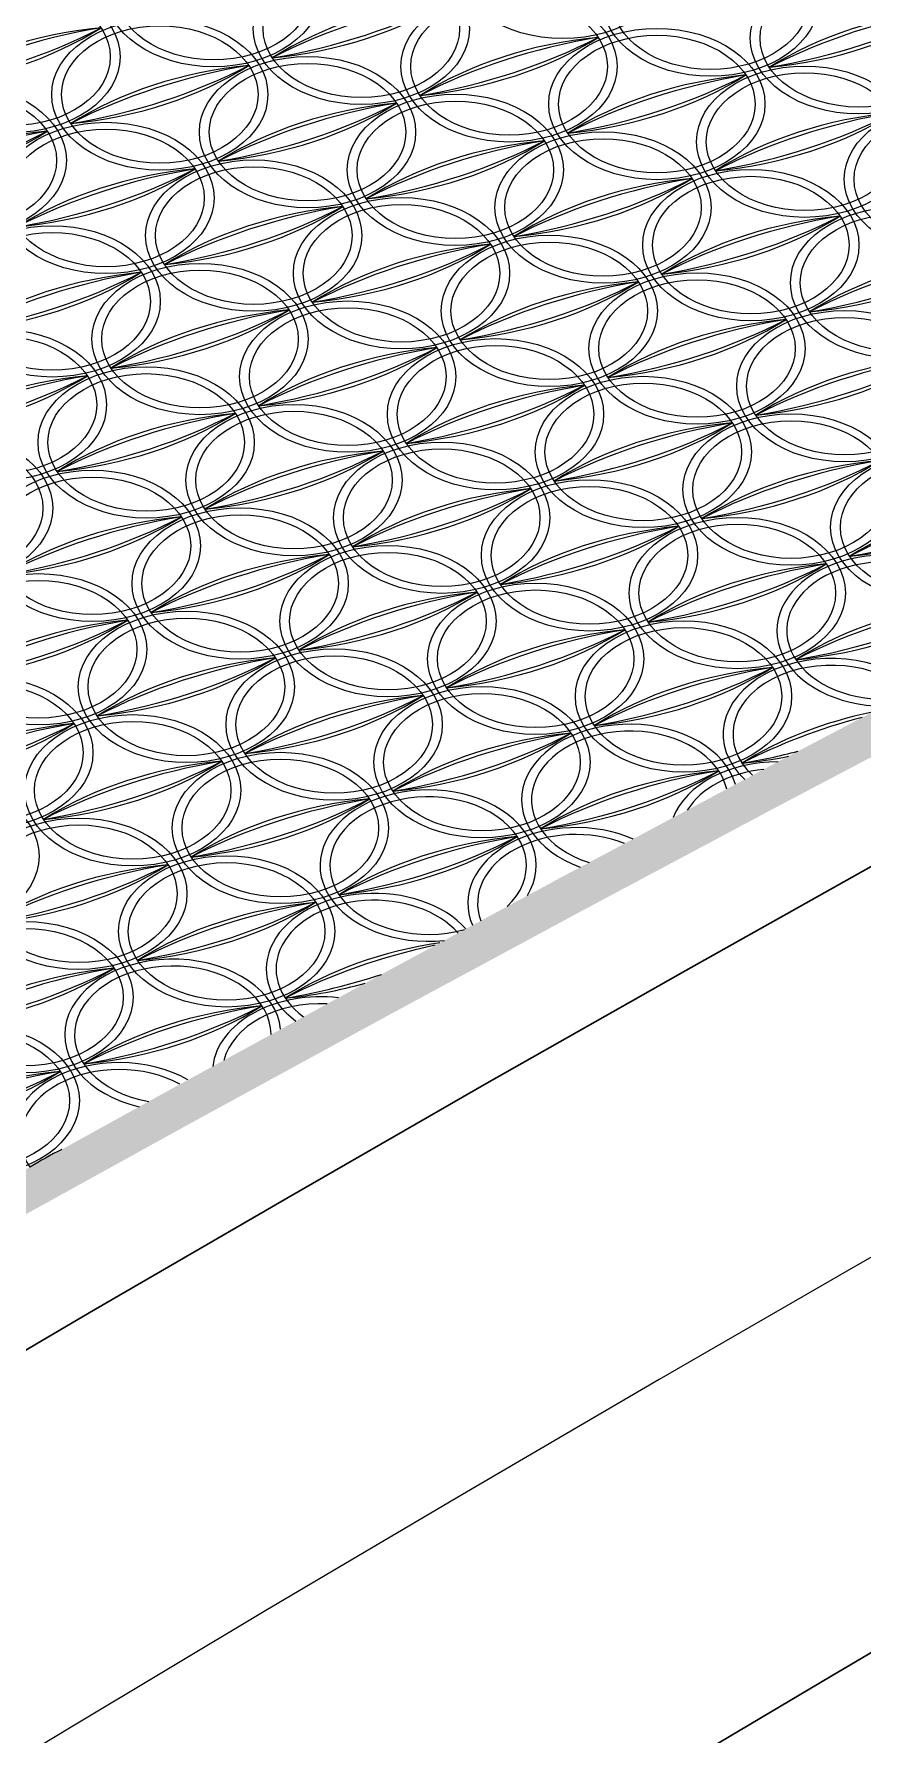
# Model space of a CAD drawing. Extents: x 1767995 to 4174245, y 542814 to 862564.
# Drawn here: x 3897154 to 3901372, y 589776 to 598431 of the extents above; entities that cross this region are included whole.
import ezdxf

# ---------------------------------------------------------------- set-up
doc = ezdxf.new("R2010")
doc.units = 0
doc.header["$LTSCALE"] = 3500
doc.layers.add('标注', color=3, linetype='Continuous', lineweight=18)
doc.layers.add('桥 构造粗实', color=1, linetype='Continuous', lineweight=30)

# ---------------------------------------------------------------- blocks, each defined once
blk = doc.blocks.new('332323')
at = {"color": 8}
for centre, major_axis in [((15547.8, 13991.7), (550, 0)), ((14522.4, 13657), (550, 0)), ((14522.4, 13657), (500, 0)), ((15274.2, 13465.5), (550, 0)), ((15274.2, 13465.5), (500, 0)), ((13497.1, 13322.3), (550, 0)), ((13497.1, 13322.3), (500, 0)), ((12471.7, 12987.6), (500, 0)), ((15000.6, 12939.2), (550, 0)), ((15000.6, 12939.2), (500, 0)), ((15752.3, 12747.7), (550, 0)), ((15752.3, 12747.7), (500, 0)), ((13975.2, 12604.5), (550, 0)), ((13975.2, 12604.5), (500, 0)), ((15478.7, 12221.5), (550, 0)), ((15478.7, 12221.5), (500, 0)), ((13701.6, 12078.3), (550, 0)), ((13701.6, 12078.3), (500, 0)), ((16230.5, 12029.9), (550, 0)), ((16230.5, 12029.9), (500, 0)), ((14453.3, 11886.8), (550, 0)), ((14453.3, 11886.8), (500, 0)), ((16982.2, 11838.4), (550, 0)), ((16982.2, 11838.4), (500, 0)), ((15956.8, 11503.7), (550, 0)), ((15956.8, 11503.7), (500, 0)), ((16708.6, 11312.2), (550, 0)), ((16708.6, 11312.2), (500, 0)), ((12402.6, 11217.4), (550, 0)), ((12402.6, 11217.4), (500, 0)), ((14931.5, 11169), (550, 0)), ((14931.5, 11169), (500, 0)), ((16435, 10785.9), (550, 0)), ((16435, 10785.9), (500, 0)), ((14657.8, 10642.8), (500, 0)), ((12880.7, 10499.6), (550, 0)), ((12880.7, 10499.6), (500, 0)), ((15409.6, 10451.3), (500, 0)), ((15136, 9925), (550, 0)), ((15136, 9925), (500, 0)), ((13358.9, 9781.9), (550, 0)), ((13358.9, 9781.9), (500, 0)), ((13837, 9064.1), (550, 0)), ((13837, 9064.1), (500, 0)), ((12811.6, 8729.4), (550, 0)), ((12811.6, 8729.4), (500, 0)), ((12538, 8203.2), (550, 0)), ((12538, 8203.2), (500, 0))]:
    blk.add_ellipse(centre, major_axis=major_axis, ratio=0.7, dxfattribs=at)
for centre, major_axis, start_param, end_param in [((13770.7, 13848.5), (-550, 0), 3.141593, 9.424778), ((13770.7, 13848.5), (-500, 0), 3.141593, 9.424778), ((16299.5, 13800.1), (-550, 0), 3.141593, 9.424778), ((16299.5, 13800.1), (-500, 0), 3.141593, 9.424778), ((17051.3, 13608.6), (-550, 0), 3.141593, 9.424778), ((17051.3, 13608.6), (-500, 0), 3.141593, 9.424778), ((12745.3, 13513.8), (-550, 0), 3.141593, 9.424778), ((12745.3, 13513.8), (-500, 0), 3.141593, 9.424778), ((15207.6, 12628.4), (1696.6, 0), 1.707987, 2.30627), ((15559.9, 12099.6), (-2505.2, 0), -1.335396, -0.933532), ((13837.2, 14685.6), (-1696.6, 0), 1.707987, 2.30627), ((13485, 15214.4), (-2505.2, 0), 1.806196, 2.208061), ((17736.5, 12580), (-1696.6, 0), -1.433605, -0.835323), ((18088.8, 12051.2), (-2505.2, 0), -1.335396, -0.933532), ((16366.1, 14637.2), (-1696.6, 0), 1.707987, 2.30627), ((16013.8, 15166), (-2505.2, 0), 1.806196, 2.208061), ((13430.5, 12485.2), (-1696.6, 0), -1.433605, -0.835323), ((13782.7, 11956.4), (-2505.2, 0), -1.335396, -0.933532), ((12060.1, 14542.4), (1696.6, 0), -1.433605, -0.835323), ((11707.8, 15071.2), (-2505.2, 0), 1.806196, 2.208061), ((15959.4, 12436.9), (-1696.6, 0), -1.433605, -0.835323), ((16311.6, 11908.1), (2505.2, 0), 1.806196, 2.208061), ((14589, 14494), (1696.6, 0), -1.433605, -0.835323), ((14236.7, 15022.8), (-2505.2, 0), 1.806196, 2.208061), ((16025.9, 13273.9), (-550, 0), 3.141593, 9.424778), ((16025.9, 13273.9), (-500, 0), 3.141593, 9.424778), ((14248.8, 13130.8), (-550, 0), 3.141593, 9.424778), ((14182.2, 12293.7), (-1696.6, 0), -1.433605, -0.835323), ((14534.5, 11764.9), (-2505.2, 0), -1.335396, -0.933532), ((12811.9, 14350.9), (-1696.6, 0), 1.707987, 2.30627), ((12459.6, 14879.7), (2505.2, 0), -1.335396, -0.933532), ((14248.8, 13130.8), (-500, 0), 3.141593, 9.424778), ((16711.1, 12245.3), (1696.6, 0), 1.707987, 2.30627), ((17063.4, 11716.5), (-2505.2, 0), -1.335396, -0.933532), ((15340.7, 14302.5), (-1696.6, 0), 1.707987, 2.30627), ((14988.5, 14831.3), (2505.2, 0), -1.335396, -0.933532), ((16777.7, 13082.4), (-550, 0), 3.141593, 9.424778), ((16777.7, 13082.4), (-500, 0), 3.141593, 9.424778), ((12471.7, 12987.6), (-550, 0), 3.141593, 9.424778), ((14934, 12102.2), (1696.6, 0), 1.707987, 2.30627), ((15286.3, 11573.4), (-2505.2, 0), -1.335396, -0.933532), ((13563.6, 14159.3), (-1696.6, 0), 1.707987, 2.30627), ((13211.4, 14688.1), (2505.2, 0), -1.335396, -0.933532), ((17529.4, 12890.9), (-550, 0), 3.141593, 9.424778), ((13223.4, 12796.1), (-550, 0), 3.141593, 9.424778), ((17462.9, 12053.8), (1696.6, 0), 1.707987, 2.30627), ((17815.1, 11525), (-2505.2, 0), -1.335396, -0.933532), ((16092.5, 14111), (1696.6, 0), -1.433605, -0.835323), ((15740.2, 14639.8), (2505.2, 0), -1.335396, -0.933532), ((17529.4, 12890.9), (-500, 0), 3.141593, 9.424778), ((13156.9, 11959), (1696.6, 0), 1.707987, 2.30627), ((13509.1, 11430.2), (-2505.2, 0), -1.335396, -0.933532), ((11786.5, 14016.2), (-1696.6, 0), 1.707987, 2.30627), ((11434.2, 14545), (2505.2, 0), -1.335396, -0.933532), ((13223.4, 12796.1), (-500, 0), 3.141593, 9.424778), ((15685.7, 11910.7), (1696.6, 0), 1.707987, 2.30627), ((16038, 11381.8), (-2505.2, 0), -1.335396, -0.933532), ((14315.4, 13967.8), (1696.6, 0), -1.433605, -0.835323), ((13963.1, 14496.6), (-2505.2, 0), 1.806196, 2.208061), ((13908.6, 11767.5), (1696.6, 0), 1.707987, 2.30627), ((14260.9, 11238.7), (-2505.2, 0), -1.335396, -0.933532), ((12538.2, 13824.6), (1696.6, 0), -1.433605, -0.835323), ((12186, 14353.4), (-2505.2, 0), 1.806196, 2.208061), ((16504.1, 12556.2), (-550, 0), 3.141593, 9.424778), ((16504.1, 12556.2), (-500, 0), 3.141593, 9.424778), ((16437.5, 11719.1), (-1696.6, 0), -1.433605, -0.835323), ((16789.8, 11190.3), (2505.2, 0), 1.806196, 2.208061), ((15067.1, 13776.3), (-1696.6, 0), 1.707987, 2.30627), ((14714.9, 14305.1), (-2505.2, 0), 1.806196, 2.208061), ((14660.4, 11576), (1696.6, 0), 1.707987, 2.30627), ((15012.6, 11047.2), (2505.2, 0), 1.806196, 2.208061), ((13290, 13633.1), (-1696.6, 0), 1.707987, 2.30627), ((12937.7, 14161.9), (2505.2, 0), -1.335396, -0.933532), ((14726.9, 12413), (-550, 0), 3.141593, 9.424778), ((14726.9, 12413), (-500, 0), 3.141593, 9.424778), ((17255.8, 12364.6), (-550, 0), 3.141593, 9.424778), ((12949.8, 12269.8), (-550, 0), 3.141593, 9.424778), ((17189.3, 11527.6), (1696.6, 0), 1.707987, 2.30627), ((17541.5, 10998.8), (2505.2, 0), 1.806196, 2.208061), ((15818.9, 13584.7), (-1696.6, 0), 1.707987, 2.30627), ((15466.6, 14113.5), (-2505.2, 0), 1.806196, 2.208061), ((17255.8, 12364.6), (-500, 0), 3.141593, 9.424778), ((12949.8, 12269.8), (-500, 0), 3.141593, 9.424778), ((15412.1, 11384.4), (1696.6, 0), 1.707987, 2.30627), ((15764.4, 10855.6), (-2505.2, 0), -1.335396, -0.933532), ((14041.8, 13441.6), (-1696.6, 0), 1.707987, 2.30627), ((13689.5, 13970.4), (2505.2, 0), -1.335396, -0.933532), ((17941, 11336.1), (1696.6, 0), 1.707987, 2.30627), ((18293.3, 10807.3), (-2505.2, 0), -1.335396, -0.933532), ((16570.6, 13393.2), (1696.6, 0), -1.433605, -0.835323), ((16218.4, 13922), (2505.2, 0), -1.335396, -0.933532), ((13635, 11241.3), (1696.6, 0), 1.707987, 2.30627), ((13987.3, 10712.5), (-2505.2, 0), -1.335396, -0.933532), ((12264.6, 13298.4), (1696.6, 0), -1.433605, -0.835323), ((11912.4, 13827.2), (2505.2, 0), -1.335396, -0.933532), ((16163.9, 11192.9), (1696.6, 0), 1.707987, 2.30627), ((16516.1, 10664.1), (-2505.2, 0), -1.335396, -0.933532), ((14793.5, 13250), (1696.6, 0), -1.433605, -0.835323), ((14441.2, 13778.8), (-2505.2, 0), 1.806196, 2.208061), ((14386.8, 11049.7), (-1696.6, 0), -1.433605, -0.835323), ((14739, 10520.9), (-2505.2, 0), -1.335396, -0.933532), ((13016.4, 13106.9), (1696.6, 0), -1.433605, -0.835323), ((12664.1, 13635.7), (-2505.2, 0), 1.806196, 2.208061), ((12676.2, 11743.6), (-550, 0), 3.141593, 9.424778), ((16915.6, 11001.4), (-1696.6, 0), -1.433605, -0.835323), ((17267.9, 10472.6), (2505.2, 0), 1.806196, 2.208061), ((15545.3, 13058.5), (1696.6, 0), -1.433605, -0.835323), ((15193, 13587.3), (-2505.2, 0), 1.806196, 2.208061), ((12676.2, 11743.6), (-500, 0), 3.141593, 9.424778), ((15138.5, 10858.2), (1696.6, 0), 1.707987, 2.30627), ((15490.8, 10329.4), (2505.2, 0), 1.806196, 2.208061), ((13768.1, 12915.3), (-1696.6, 0), 1.707987, 2.30627), ((13415.9, 13444.1), (2505.2, 0), -1.335396, -0.933532), ((15205.1, 11695.2), (-550, 0), 3.141593, 9.424778), ((15205.1, 11695.2), (-500, 0), 3.141593, 9.424778), ((17667.4, 10809.8), (1696.6, 0), 1.707987, 2.30627), ((18019.7, 10281), (-2505.2, 0), -1.335396, -0.933532), ((16297, 12867), (-1696.6, 0), 1.707987, 2.30627), ((15944.8, 13395.8), (-2505.2, 0), 1.806196, 2.208061), ((13361.4, 10715), (1696.6, 0), 1.707987, 2.30627), ((13713.7, 10186.2), (2505.2, 0), 1.806196, 2.208061), ((11991, 12772.2), (-1696.6, 0), 1.707987, 2.30627), ((11638.7, 13301), (2505.2, 0), -1.335396, -0.933532), ((13428, 11552.1), (-550, 0), 3.141593, 9.424778), ((13428, 11552.1), (-500, 0), 3.141593, 9.424778), ((15890.3, 10666.7), (1696.6, 0), 1.707987, 2.30627), ((16242.5, 10137.9), (-2505.2, 0), -1.335396, -0.933532), ((14519.9, 12723.8), (-1696.6, 0), 1.707987, 2.30627), ((14167.6, 13252.6), (2505.2, 0), -1.335396, -0.933532), ((14113.1, 10523.5), (1696.6, 0), 1.707987, 2.30627), ((14465.4, 9994.7), (-2505.2, 0), -1.335396, -0.933532), ((12742.8, 12580.6), (-1696.6, 0), 1.707987, 2.30627), ((12390.5, 13109.5), (2505.2, 0), -1.335396, -0.933532), ((14179.7, 11360.5), (-550, 0), 3.141593, 9.424778), ((14179.7, 11360.5), (-500, 0), 3.141593, 9.424778), ((16642, 10475.1), (1696.6, 0), 1.707987, 2.30627), ((16994.3, 9946.3), (-2505.2, 0), -1.335396, -0.933532), ((15271.6, 12532.3), (-1696.6, 0), 1.707987, 2.30627), ((14919.4, 13061.1), (-2505.2, 0), 1.806196, 2.208061), ((14864.9, 10332), (-1696.6, 0), -1.433605, -0.835323), ((15217.2, 9803.2), (-2505.2, 0), -1.335396, -0.933532), ((13494.5, 12389.1), (1696.6, 0), -1.433605, -0.835323), ((13142.3, 12917.9), (-2505.2, 0), 1.806196, 2.208061), ((17393.8, 10283.6), (-1696.6, 0), -1.433605, -0.835323), ((17746, 9754.8), (2505.2, 0), 1.806196, 2.208061), ((16023.4, 12340.7), (-1696.6, 0), 1.707987, 2.30627), ((15671.1, 12869.6), (-2505.2, 0), 1.806196, 2.208061), ((17460.3, 11120.6), (-550, 0), 3.141593, 9.424778), ((17460.3, 11120.6), (-500, 0), 3.141593, 9.424778), ((13154.3, 11025.8), (-550, 0), 3.141593, 9.424778), ((13154.3, 11025.8), (-500, 0), 3.141593, 9.424778), ((15683.2, 10977.5), (-550, 0), 3.141593, 9.424778), ((15616.7, 10140.4), (-1696.6, 0), -1.433605, -0.835323), ((15968.9, 9611.6), (-2505.2, 0), -1.335396, -0.933532), ((14246.3, 12197.6), (-1696.6, 0), 1.707987, 2.30627), ((13894, 12726.4), (2505.2, 0), -1.335396, -0.933532), ((15683.2, 10977.5), (-500, 0), 3.141593, 9.424778), ((18145.5, 10092.1), (1696.6, 0), 1.707987, 2.30627), ((18497.8, 9563.3), (-2505.2, 0), -1.335396, -0.933532), ((16775.2, 12149.2), (-1696.6, 0), 1.707987, 2.30627), ((16422.9, 12678), (2505.2, 0), -1.335396, -0.933532), ((13839.5, 9997.3), (1696.6, 0), 1.707987, 2.30627), ((14191.8, 9468.5), (2505.2, 0), 1.806196, 2.208061), ((12469.2, 12054.4), (-1696.6, 0), 1.707987, 2.30627), ((12116.9, 12583.2), (2505.2, 0), -1.335396, -0.933532), ((13906.1, 10834.3), (-550, 0), 3.141593, 9.424778), ((13906.1, 10834.3), (-500, 0), 3.141593, 9.424778), ((16368.4, 9948.9), (1696.6, 0), 1.707987, 2.30627), ((16720.7, 9420.1), (-2505.2, 0), -1.335396, -0.933532), ((14998, 12006.1), (-1696.6, 0), 1.707987, 2.30627), ((14645.8, 12534.9), (2505.2, 0), -1.335396, -0.933532), ((14657.8, 10642.8), (-550, 0), 3.141593, 9.424778), ((17186.7, 10594.4), (550, 0), 6.01497, 10.980401), ((14591.3, 9805.7), (1696.6, 0), 1.707987, 2.30627), ((14943.5, 9276.9), (-2505.2, 0), -1.335396, -0.933532), ((13220.9, 11862.9), (-1696.6, 0), 1.707987, 2.30627), ((12868.6, 12391.7), (2505.2, 0), -1.335396, -0.933532), ((17120.2, 9757.4), (1696.6, 0), 1.707987, 2.30627), ((17472.4, 9228.6), (-2505.2, 0), -1.335396, -0.933532), ((15749.8, 11814.5), (1696.6, 0), -1.433605, -0.835323), ((15397.5, 12343.3), (-2505.2, 0), 1.806196, 2.208061), ((17186.7, 10594.4), (500, 0), 5.873666, 11.122547), ((15409.6, 10451.3), (-550, 0), 3.141593, 9.424778), ((15343, 9614.2), (1696.6, 0), 1.707987, 2.30627), ((15695.3, 9085.4), (-2505.2, 0), -1.335396, -0.933532), ((13972.7, 11671.4), (1696.6, 0), -1.433605, -0.835323), ((13620.4, 12200.2), (-2505.2, 0), 1.806196, 2.208061), ((17871.9, 9565.8), (-1696.6, 0), -1.433605, -0.835323), ((18224.2, 9037), (2505.2, 0), 1.806196, 2.208061), ((16501.5, 11623), (-1696.6, 0), 1.707987, 2.30627), ((16149.3, 12151.8), (-2505.2, 0), 1.806196, 2.208061), ((13565.9, 9471), (-1696.6, 0), -1.433605, -0.835323), ((13918.2, 8942.2), (-2505.2, 0), -1.335396, -0.933532), ((12195.5, 11528.2), (-1696.6, 0), 1.707987, 2.30627), ((11843.3, 12057), (-2505.2, 0), 1.806196, 2.208061), ((13632.5, 10308.1), (-550, 0), 3.141593, 9.424778), ((13632.5, 10308.1), (-500, 0), 3.141593, 9.424778), ((16094.8, 9422.7), (1696.6, 0), 1.707987, 2.30627), ((16447.1, 8893.9), (2505.2, 0), 1.806196, 2.208061), ((14724.4, 11479.8), (-1696.6, 0), 1.707987, 2.30627), ((14372.1, 12008.6), (2505.2, 0), -1.335396, -0.933532), ((16161.4, 10259.7), (-550, 0), 3.141593, 9.424778), ((16161.4, 10259.7), (-500, 0), 3.141593, 9.424778), ((14384.2, 10116.6), (-550, 0), 3.141593, 9.424778), ((16913.1, 10068.2), (550, 0), 0.648426, 3.785098), ((14317.7, 9279.5), (1696.6, 0), 1.707987, 2.30627), ((14669.9, 8750.7), (2505.2, 0), 1.806196, 2.208061), ((12947.3, 11336.7), (-1696.6, 0), 1.707987, 2.30627), ((12595, 11865.5), (2505.2, 0), -1.335396, -0.933532), ((14384.2, 10116.6), (-500, 0), 3.141593, 9.424778), ((16846.5, 9231.1), (1696.6, 0), 1.707987, 2.30627), ((17198.8, 8702.3), (-2505.2, 0), -1.335396, -0.933532), ((15476.2, 11288.3), (-1696.6, 0), 1.707987, 2.30627), ((15123.9, 11817.1), (2505.2, 0), -1.335396, -0.933532), ((16913.1, 10068.2), (500, 0), 0.648726, 3.784332), ((12607.1, 9973.4), (-550, 0), 3.141593, 9.424778), ((12607.1, 9973.4), (-500, 0), 3.141593, 9.424778), ((15069.4, 9088), (1696.6, 0), 1.707987, 2.30627), ((15421.7, 8559.2), (-2505.2, 0), -1.335396, -0.933532), ((13699, 11145.1), (1696.6, 0), -1.433605, -0.835323), ((13346.8, 11673.9), (2505.2, 0), -1.335396, -0.933532), ((17598.3, 9039.6), (1696.6, 0), 1.855802, 2.30627), ((17950.6, 8510.8), (-2505.2, 0), -1.212019, -0.933532), ((13292.3, 8944.8), (1696.6, 0), 1.707987, 2.30627), ((13644.6, 8416), (-2505.2, 0), -1.335396, -0.933532), ((11921.9, 11002), (1696.6, 0), -1.433605, -0.835323), ((11569.7, 11530.8), (-2505.2, 0), 1.806196, 2.208061), ((15821.2, 8896.4), (-1696.6, 0), -1.433605, -0.835323), ((16173.4, 8367.6), (-2505.2, 0), -1.335396, -0.933532), ((14450.8, 10953.6), (1696.6, 0), -1.433605, -0.835323), ((14098.5, 11482.4), (-2505.2, 0), 1.806196, 2.208061), ((15887.7, 9733.5), (550, 0), 0.205711, 4.238206), ((15887.7, 9733.5), (500, 0), 0.157389, 4.286527), ((14110.6, 9590.3), (-550, 0), 3.141593, 9.424778), ((15875.7, 11625.6), (-2505.2, 0), 1.806196, 1.924955), ((16227.9, 11096.8), (1696.6, 0), -1.433605, -1.291262), ((14044.1, 8753.3), (1696.6, 0), 1.707987, 2.30627), ((14396.3, 8224.5), (2505.2, 0), 1.806196, 2.208061), ((12673.7, 10810.4), (-1696.6, 0), 1.707987, 2.30627), ((12321.4, 11339.2), (-2505.2, 0), 1.806196, 2.208061), ((14110.6, 9590.3), (-500, 0), 3.141593, 9.424778), ((16572.9, 8704.9), (1696.6, 0), 1.707987, 2.30627), ((16925.2, 8176.1), (2505.2, 0), 1.806196, 2.208061), ((15202.6, 10762.1), (-1696.6, 0), 1.707987, 2.30627), ((14850.3, 11290.9), (2505.2, 0), -1.335396, -0.933532), ((16639.5, 9542), (-550, 0), 4.707049, 6.018183), ((16639.5, 9542), (-500, 0), 4.85283, 5.873849), ((12333.5, 9447.2), (-550, 0), 3.141593, 9.424778), ((14862.4, 9398.8), (-550, 0), 9.017023, 14.287817), ((14862.4, 9398.8), (-500, 0), 8.787187, 14.517652), ((14795.8, 8561.8), (1696.6, 0), 1.707987, 2.30627), ((15148.1, 8032.9), (2505.2, 0), 1.806196, 2.208061), ((13425.4, 10618.9), (-1696.6, 0), 1.707987, 2.30627), ((13073.2, 11147.7), (2505.2, 0), -1.335396, -0.933532), ((13085.2, 9255.6), (-550, 0), 3.141593, 9.424778), ((15614.1, 9207.3), (-550, 0), 4.155402, 6.5782), ((13085.2, 9255.6), (-500, 0), 3.141593, 9.424778), ((15547.6, 8370.2), (1696.6, 0), 1.707987, 2.30627), ((15899.8, 7841.4), (-2505.2, 0), -1.335396, -0.933532), ((14177.2, 10427.4), (-1696.6, 0), 1.707987, 2.30627), ((13824.9, 10956.2), (2505.2, 0), -1.335396, -0.933532), ((15614.1, 9207.3), (-500, 0), 4.193631, 6.540067), ((13770.4, 8227.1), (1696.6, 0), 1.707987, 2.30627), ((14122.7, 7698.3), (-2505.2, 0), -1.335396, -0.933532), ((12400.1, 10284.2), (-1696.6, 0), 1.707987, 2.30627), ((12047.8, 10813), (-2505.2, 0), 1.806196, 2.208061), ((14588.8, 8872.6), (-550, 0), 3.70234, 7.040882), ((14522.2, 8035.5), (-1696.6, 0), -1.433605, -0.835323), ((14874.5, 7506.7), (-2505.2, 0), -1.335396, -0.933532), ((13151.8, 10092.7), (-1696.6, 0), 1.707987, 2.30627), ((12799.5, 10621.5), (-2505.2, 0), 1.806196, 2.208061), ((14588.8, 8872.6), (-500, 0), 3.692696, 7.050437), ((15273.9, 7844), (1696.6, 0), 1.779714, 2.30627), ((13563.4, 8537.9), (-550, 0), 3.214132, 7.538097), ((15626.2, 7315.2), (2505.2, 0), 1.865354, 2.208061), ((13496.8, 7700.8), (1696.6, 0), 1.707987, 2.30627), ((13849.1, 7172), (-2505.2, 0), -1.335396, -0.933532), ((12126.4, 9758), (-1696.6, 0), 1.707987, 2.30627), ((11774.2, 10286.8), (2505.2, 0), -1.335396, -0.933532), ((13563.4, 8537.9), (-500, 0), 3.145558, 7.60619), ((13551.3, 10429.9), (2505.2, 0), -1.335396, -1.127813), ((14315.1, 8346.3), (550, 0), 1.405666, 3.060885), ((13903.6, 9901.1), (-1696.6, 0), 1.707987, 1.957001), ((14248.6, 7509.3), (1696.6, 0), 1.707987, 2.30627), ((14600.8, 6980.5), (-2505.2, 0), -1.335396, -0.933532), ((12878.2, 9566.4), (1696.6, 0), -1.433605, -0.835323), ((12525.9, 10095.2), (-2505.2, 0), 1.806196, 2.208061), ((14315.1, 8346.3), (500, 0), 1.501968, 2.964583), ((13289.8, 8011.6), (550, 0), 0.879581, 3.596981), ((13223.2, 7174.6), (1696.6, 0), 1.707987, 2.30627), ((13575.5, 6645.8), (-2505.2, 0), -1.335396, -0.933532), ((11852.8, 9231.7), (-1696.6, 0), 1.707987, 2.30627), ((11500.6, 9760.6), (-2505.2, 0), 1.806196, 2.208061), ((13289.8, 8011.6), (500, 0), 0.901694, 3.575335), ((13975, 6983.1), (1696.6, 0), 2.183561, 2.30627)]:
    blk.add_ellipse(centre, major_axis=major_axis, ratio=0.7, start_param=start_param, end_param=end_param, dxfattribs=at)

msp = doc.modelspace()

# ---------------------------------------------------------------- hatches: boundary and pattern name
h = msp.add_hatch(color=8)
h.paths.add_polyline_path([(3869156.9, 588473.7), (3870155.4, 588937.3), (3871153.9, 589397), (3872152.4, 589852.7), (3873150.9, 590304.4), (3874149.4, 590752.1), (3875147.8, 591195.8), (3876146.3, 591635.5), (3877144.8, 592071.3), (3878143.2, 592503.1), (3879141.7, 592930.9), (3880140.1, 593354.7), (3881138.6, 593774.5), (3882137, 594190.4), (3883135.4, 594602.2), (3884133.9, 595010.1), (3885132.3, 595414), (3886130.7, 595813.9), (3887129.1, 596209.9), (3888127.5, 596601.8), (3889125.9, 596989.8), (3890124.2, 597373.8), (3891122.6, 597753.8), (3892121, 598129.8), (3893119.3, 598501.9), (3894117.7, 598870), (3895116, 599234), (3896114.4, 599594.1), (3897112.7, 599950.3), (3898111, 600302.4), (3899109.4, 600650.6), (3900107.7, 600994.7), (3901106, 601334.9), (3902104.3, 601671.2), (3903102.6, 602003.4), (3904100.9, 602331.7), (3905099.2, 602655.9), (3906097.4, 602976.2), (3907095.7, 603292.5), (3908094, 603604.9), (3909092.2, 603913.2), (3910090.5, 604217.6), (3911088.8, 604518), (3912087, 604814.4), (3913085.2, 605106.8), (3914083.5, 605395.3), (3915081.7, 605679.7), (3916079.9, 605960.2), (3917078.1, 606236.7), (3918076.3, 606509.3), (3919074.6, 606777.8), (3920072.8, 607042.4), (3921070.9, 607303), (3922069.1, 607559.6), (3923067.3, 607812.2), (3924065.5, 608060.9), (3925063.7, 608305.5), (3926061.8, 608546.2), (3927060, 608782.9), (3928058.2, 609015.7), (3929056.3, 609244.4), (3930054.5, 609469.2), (3931052.6, 609690), (3932050.8, 609906.8), (3933048.9, 610119.6), (3934047, 610328.5), (3935045.1, 610533.4), (3936043.3, 610734.3), (3937041.4, 610931.2), (3938039.5, 611124.1), (3939037.6, 611313.1), (3940035.7, 611498.1), (3941033.8, 611679.1), (3942031.9, 611856.1), (3942852.8, 611998.4, -0.929118), (3942997.4, 611213.8), (3942945.6, 611200.2), (3941945.6, 610932.5), (3940945.6, 610658.4), (3939945.6, 610378), (3938945.6, 610091.2), (3937945.6, 609798.1), (3936945.6, 609498.7), (3935945.6, 609192.9), (3934945.6, 608880.8), (3933945.6, 608562.4), (3932945.6, 608237.6), (3931945.6, 607906.6), (3930945.6, 607569.1), (3929945.6, 607225.4), (3928945.6, 606875.3), (3927945.6, 606518.9), (3926945.6, 606156.1), (3925945.6, 605787.1), (3924945.6, 605411.7), (3923945.6, 605029.9), (3922945.6, 604641.9), (3921945.6, 604247.5), (3920945.6, 603846.8), (3919945.6, 603439.8), (3918945.6, 603026.4), (3917945.6, 602606.8), (3916945.6, 602180.8), (3915945.6, 601748.5), (3914945.6, 601309.8), (3913945.6, 600864.8), (3912945.6, 600413.6), (3911945.6, 599956), (3910945.6, 599492), (3909945.6, 599021.8), (3908945.6, 598545.2), (3907945.6, 598062.3), (3906945.6, 597573.1), (3905945.6, 597077.6), (3904945.6, 596575.8), (3903945.6, 596067.6), (3902945.6, 595553.1), (3901945.6, 595032.3), (3900945.6, 594505.2), (3899945.6, 593971.8), (3898945.6, 593432), (3897945.6, 592886), (3896945.6, 592333.6), (3895945.6, 591774.9), (3894945.6, 591209.9), (3893945.6, 590638.6), (3892945.6, 590061), (3891945.6, 589477), (3890945.6, 588886.7), (3889945.6, 588290.2), (3888945.6, 587687.3), (3887945.6, 587078.1), (3886945.6, 586462.6), (3886689.7, 586303.5), (3865950, 586114.4, -0.759516), (3865736.4, 586854.8), (3866161.3, 587058.9), (3867159.8, 587534.5), (3868158.3, 588006.1)])
h.paths.add_polyline_path([(3886840.3, 586632.7), (3886631.7, 586502.9), (3865948.2, 586314.3, -0.74253), (3865834.1, 586679.9), (3866247.6, 586878.4), (3867245.5, 587353.8), (3868243.5, 587825.1), (3869241.4, 588292.4), (3870239.3, 588755.8), (3871237.2, 589215.2), (3872235.1, 589670.6), (3873233, 590122), (3874230.9, 590569.4), (3875228.8, 591012.9), (3876226.6, 591452.4), (3877224.5, 591887.9), (3878222.3, 592319.4), (3879220.1, 592746.9), (3880218, 593170.4), (3881215.8, 593590), (3882213.6, 594005.6), (3883211.4, 594417.2), (3884209.2, 594824.8), (3885207, 595228.5), (3886204.7, 595628.1), (3887202.5, 596023.8), (3888200.2, 596415.5), (3889198, 596803.3), (3890195.7, 597187), (3891193.4, 597566.8), (3892191.1, 597942.5), (3893188.8, 598314.4), (3894186.5, 598682.2), (3895184.2, 599046), (3896181.9, 599405.9), (3897179.6, 599761.8), (3898177.2, 600113.7), (3899174.9, 600461.6), (3900172.5, 600805.6), (3901170.2, 601145.5), (3902167.8, 601481.5), (3903165.4, 601813.5), (3904163, 602141.5), (3905160.6, 602465.6), (3906158.2, 602785.7), (3907155.8, 603101.8), (3908153.4, 603413.9), (3909150.9, 603722), (3910148.5, 604026.2), (3911146, 604326.4), (3912143.6, 604622.6), (3913141.1, 604914.8), (3914138.6, 605203), (3915136.2, 605487.3), (3916133.7, 605767.6), (3917131.2, 606043.9), (3918128.7, 606316.2), (3919126.2, 606584.6), (3920123.6, 606849), (3921121.1, 607109.4), (3922118.6, 607365.8), (3923116, 607618.2), (3924113.5, 607866.7), (3925110.9, 608111.2), (3926108.4, 608351.7), (3927105.8, 608588.3), (3928103.2, 608820.8), (3929100.6, 609049.4), (3930098, 609274), (3931095.4, 609494.6), (3932092.8, 609711.3), (3933090.2, 609924), (3934087.6, 610132.7), (3935085, 610337.4), (3936082.4, 610538.1), (3937079.7, 610734.9), (3938077.1, 610927.7), (3939074.4, 611116.5), (3940071.8, 611301.4), (3941069.1, 611482.2), (3942066.5, 611659.1), (3942844.7, 611794, -1.002467), (3942946.8, 611407.3), (3942894.4, 611393.6), (3941893.3, 611125.5), (3940892.1, 610851.1), (3939891, 610570.4), (3938889.9, 610283.3), (3937888.7, 609989.9), (3936887.6, 609690.1), (3935886.5, 609384), (3934885.4, 609071.6), (3933884.3, 608752.8), (3932883.2, 608427.7), (3931882.1, 608096.2), (3930881.1, 607758.5), (3929880, 607414.3), (3928878.9, 607063.9), (3927877.9, 606707.1), (3926876.8, 606344), (3925875.8, 605974.5), (3924874.7, 605598.7), (3923873.7, 605216.6), (3922872.7, 604828.2), (3921871.7, 604433.4), (3920870.7, 604032.3), (3919869.7, 603624.8), (3918868.7, 603211.1), (3917867.7, 602791), (3916866.7, 602364.6), (3915865.7, 601931.8), (3914864.7, 601492.8), (3913863.8, 601047.4), (3912862.8, 600595.6), (3911861.9, 600137.6), (3910860.9, 599673.2), (3909860, 599202.5), (3908859, 598725.5), (3907858.1, 598242.2), (3906857.2, 597752.5), (3905856.3, 597256.6), (3904855.4, 596754.3), (3903854.5, 596245.7), (3902853.6, 595730.7), (3901852.7, 595209.5), (3900851.9, 594681.9), (3899851, 594148), (3898850.1, 593607.8), (3897849.3, 593061.3), (3896848.4, 592508.4), (3895847.6, 591949.3), (3894846.8, 591383.8), (3893845.9, 590812), (3892845.1, 590233.9), (3891844.3, 589649.5), (3890843.5, 589058.7), (3889842.7, 588461.7), (3888841.9, 587858.3), (3887841.1, 587248.6)], flags=16)

# ---------------------------------------------------------------- linework, layer by layer
at = {"layer": '标注', "color": 8, "ltscale": 550}
msp.add_lwpolyline([(3902334, 592731.8), (3901334, 592161.4), (3900334, 591584.2), (3899334, 591000.2), (3898334, 590409.4), (3897334, 589811.7), (3896334, 589207.2), (3895334, 588595.9), (3894334, 587977.7), (3893334, 587352.7), (3892334, 586720.9), (3887444, 583597.9)], dxfattribs=at)
at = {"layer": '桥 构造粗实'}
for points in [[(3901482.6, 594233.5), (3900470.5, 593666.3), (3899458.4, 593092.3), (3898446.3, 592511.3), (3897434.2, 591923.5), (3896422.1, 591328.8), (3895410, 590727.2), (3894397.9, 590118.7), (3893385.7, 589503.3), (3892373.6, 588881), (3891361.5, 588251.9)], [(3902197.4, 590656.5), (3901209.5, 590076.2), (3900221.6, 589489.2), (3899233.7, 588895.3), (3898245.9, 588294.7), (3897258, 587687.3), (3896270.1, 587073.1), (3895282.2, 586452.2), (3894294.4, 585824.5), (3893310.2, 585192.3)]]:
    msp.add_lwpolyline(points, dxfattribs=at)

# ---------------------------------------------------------------- block references
msp.add_blockref('332323', (3884296.8, 584801))

doc.saveas('drawing.dxf')
